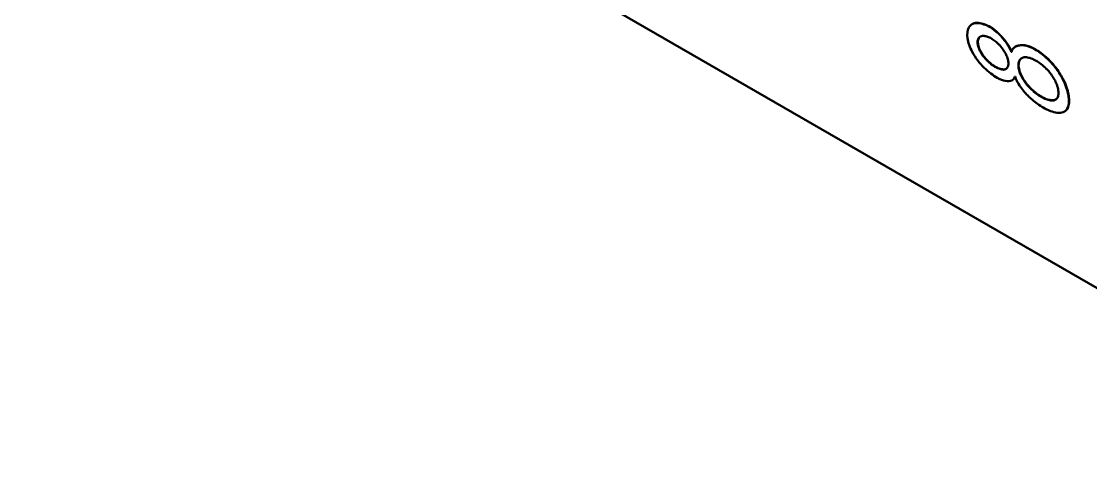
# Model space of a CAD drawing. Header units: millimetres. Extents: x -1259 to 2100, y -2965 to 1485.
# Drawn here: x 1570.6 to 1596.88, y 469.64 to 480.94 of the extents above; entities that cross this region are included whole.
import ezdxf

# ---------------------------------------------------------------- set-up
doc = ezdxf.new("R2010")
doc.units = ezdxf.units.MM
doc.header["$LTSCALE"] = 5
doc.layers.add('Visible (ISO)', color=7, linetype='Continuous', lineweight=50)
doc.layers.add('Visible Narrow (ISO)', color=7, linetype='Continuous', lineweight=35)

msp = doc.modelspace()

# ---------------------------------------------------------------- linework, layer by layer
at = {"layer": 'Visible (ISO)'}
for p, q in [((1541.025, 506.727), (1605.266, 469.638)), ((1593.944, 480.856), (1593.951, 480.861)), ((1594.937, 480.198), (1594.93, 480.193)), ((1594.93, 480.193), (1594.937, 480.189)), ((1594.937, 480.198), (1594.939, 480.197)), ((1595.014, 480.306), (1595.021, 480.311)), ((1594.976, 479.51), (1594.969, 479.505)), ((1595.024, 479.585), (1595.018, 479.589)), ((1596.262, 478.741), (1596.255, 478.736))]:
    msp.add_line(p, q, dxfattribs=at)
for centre, major_axis, ratio, start_param, end_param in [((1594.297, 480.289), (0.144, -0.254), 0.515508, 3.657153, 4.065721), ((1594.304, 480.294), (0.144, -0.254), 0.515669, 3.656495, 4.064975), ((1594.318, 480.263), (0.163, -0.278), 0.467278, 3.99658, 4.408798), ((1594.311, 480.258), (0.163, -0.278), 0.467021, 3.997098, 4.409414), ((1594.658, 480.085), (0.158, -0.287), 0.442019, 0.86508, 1.265101), ((1594.658, 480.06), (0.15, -0.28), 0.486384, 0.535596, 0.931685)]:
    msp.add_ellipse(centre, major_axis=major_axis, ratio=ratio, start_param=start_param, end_param=end_param, dxfattribs=at)
for points in [[(1593.855, 480.525), (1593.84, 480.631), (1593.851, 480.722), (1593.886, 480.788)], [(1593.886, 480.788), (1593.908, 480.829), (1593.94, 480.86), (1593.981, 480.877)], [(1593.951, 480.861), (1593.963, 480.87), (1593.975, 480.876), (1593.988, 480.882)], [(1593.981, 480.877), (1594.022, 480.894), (1594.068, 480.901), (1594.12, 480.896)], [(1593.988, 480.882), (1594.029, 480.899), (1594.076, 480.906), (1594.127, 480.901)], [(1594.127, 480.901), (1594.216, 480.894), (1594.315, 480.859), (1594.417, 480.8)], [(1593.972, 480.187), (1593.911, 480.303), (1593.87, 480.421), (1593.855, 480.525)], [(1594.161, 480.561), (1594.138, 480.542), (1594.122, 480.514), (1594.114, 480.479)], [(1594.808, 480.427), (1594.86, 480.355), (1594.904, 480.276), (1594.937, 480.198)], [(1594.106, 479.98), (1594.055, 480.046), (1594.01, 480.116), (1593.972, 480.187)], [(1594.145, 480.274), (1594.172, 480.206), (1594.213, 480.138), (1594.26, 480.076)], [(1595.021, 480.311), (1595.029, 480.317), (1595.039, 480.322), (1595.048, 480.327)], [(1595.521, 480.255), (1595.643, 480.184), (1595.768, 480.085), (1595.886, 479.964)], [(1594.268, 479.8), (1594.211, 479.854), (1594.156, 479.915), (1594.106, 479.98)], [(1595.179, 480.03), (1595.149, 480.007), (1595.127, 479.97), (1595.117, 479.923)], [(1595.879, 479.959), (1595.943, 479.893), (1596.004, 479.819), (1596.061, 479.74)], [(1595.886, 479.964), (1595.95, 479.898), (1596.011, 479.824), (1596.068, 479.745)], [(1594.799, 479.768), (1594.804, 479.771), (1594.809, 479.774), (1594.814, 479.777)], [(1595.158, 479.658), (1595.193, 479.573), (1595.246, 479.485), (1595.308, 479.409)], [(1596.068, 479.745), (1596.131, 479.657), (1596.186, 479.561), (1596.231, 479.465)], [(1595.022, 479.586), (1595.013, 479.553), (1594.998, 479.528), (1594.976, 479.51)], [(1595.287, 479.166), (1595.212, 479.247), (1595.143, 479.342), (1595.089, 479.439)], [(1596.224, 479.46), (1596.282, 479.334), (1596.322, 479.208), (1596.338, 479.097)], [(1596.231, 479.465), (1596.289, 479.339), (1596.329, 479.213), (1596.345, 479.102)], [(1596.338, 479.097), (1596.355, 478.981), (1596.346, 478.882), (1596.313, 478.812)], [(1596.345, 479.102), (1596.362, 478.987), (1596.353, 478.888), (1596.32, 478.817)], [(1596.002, 479.011), (1596.014, 479.015), (1596.024, 479.021), (1596.034, 479.028)], [(1596.313, 478.812), (1596.29, 478.762), (1596.255, 478.727), (1596.209, 478.709)], [(1596.32, 478.817), (1596.306, 478.786), (1596.286, 478.76), (1596.262, 478.741)], [(1596.209, 478.709), (1596.166, 478.692), (1596.116, 478.687), (1596.06, 478.694)]]:
    msp.add_open_spline(points, degree=3, dxfattribs=at)
for points, knots in [([(1594.12, 480.896), (1594.164, 480.892), (1594.211, 480.882), (1594.308, 480.848), (1594.359, 480.825), (1594.41, 480.795)], [0, 0, 0, 0, 0.02179158, 0.02179158, 0.04344043, 0.04344043, 0.04344043, 0.04344043]), ([(1594.41, 480.795), (1594.477, 480.756), (1594.547, 480.703), (1594.613, 480.64), (1594.679, 480.576), (1594.743, 480.502), (1594.801, 480.421)], [-3.1415927, -3.1415927, -3.1415927, -3.1415927, -2.796578, -2.796578, -2.796578, -2.4515632, -2.4515632, -2.4515632, -2.4515632]), ([(1594.417, 480.8), (1594.485, 480.761), (1594.554, 480.708), (1594.687, 480.58), (1594.751, 480.506), (1594.808, 480.427)], [0, 0, 0, 0, 0.02884558, 0.02884558, 0.05816863, 0.05816863, 0.05816863, 0.05816863]), ([(1594.182, 480.572), (1594.163, 480.564), (1594.147, 480.551), (1594.122, 480.518), (1594.112, 480.498), (1594.107, 480.474)], [0, 0, 0, 0, 0.01222132, 0.01222132, 0.02467558, 0.02467558, 0.02467558, 0.02467558]), ([(1594.263, 480.582), (1594.248, 480.583), (1594.234, 480.583), (1594.207, 480.58), (1594.194, 480.576), (1594.182, 480.572)], [0, 0, 0, 0, 0.00750382, 0.00750382, 0.01508593, 0.01508593, 0.01508593, 0.01508593]), ([(1594.442, 480.518), (1594.41, 480.536), (1594.379, 480.551), (1594.319, 480.572), (1594.291, 480.579), (1594.263, 480.582)], [0, 0, 0, 0, 0.01332007, 0.01332007, 0.02672493, 0.02672493, 0.02672493, 0.02672493]), ([(1594.626, 480.372), (1594.596, 480.403), (1594.565, 480.43), (1594.503, 480.479), (1594.472, 480.5), (1594.442, 480.518)], [0, 0, 0, 0, 0.01311536, 0.01311536, 0.02614402, 0.02614402, 0.02614402, 0.02614402]), ([(1594.801, 480.421), (1594.827, 480.385), (1594.851, 480.348), (1594.894, 480.271), (1594.914, 480.232), (1594.93, 480.193)], [0, 0, 0, 0, 0.01334662, 0.01334662, 0.0269158, 0.0269158, 0.0269158, 0.0269158]), ([(1594.138, 480.268), (1594.151, 480.235), (1594.168, 480.201), (1594.207, 480.134), (1594.229, 480.102), (1594.253, 480.071)], [0, 0, 0, 0, 0.01199825, 0.01199825, 0.02376811, 0.02376811, 0.02376811, 0.02376811]), ([(1594.718, 480.264), (1594.703, 480.283), (1594.688, 480.302), (1594.658, 480.339), (1594.642, 480.356), (1594.626, 480.372)], [0, 0, 0, 0, 0.00723379, 0.00723379, 0.01438961, 0.01438961, 0.01438961, 0.01438961]), ([(1594.826, 480.065), (1594.814, 480.098), (1594.798, 480.132), (1594.761, 480.199), (1594.74, 480.232), (1594.718, 480.264)], [0, 0, 0, 0, 0.01189819, 0.01189819, 0.02358028, 0.02358028, 0.02358028, 0.02358028]), ([(1594.937, 480.189), (1594.946, 480.221), (1594.959, 480.248), (1594.994, 480.293), (1595.016, 480.31), (1595.041, 480.322)], [0, 0, 0, 0, 0.01669672, 0.01669672, 0.03310906, 0.03310906, 0.03310906, 0.03310906]), ([(1595.514, 480.25), (1595.423, 480.302), (1595.335, 480.335), (1595.174, 480.359), (1595.101, 480.35), (1595.041, 480.322)], [-0.07725089, -0.07725089, -0.07725089, -0.07725089, -0.03866683, -0.03866683, 0, 0, 0, 0]), ([(1595.048, 480.327), (1595.109, 480.355), (1595.182, 480.364), (1595.343, 480.34), (1595.431, 480.307), (1595.521, 480.255)], [0, 0, 0, 0, 0.03893805, 0.03893805, 0.07722257, 0.07722257, 0.07722257, 0.07722257]), ([(1595.514, 480.25), (1595.575, 480.215), (1595.637, 480.172), (1595.76, 480.074), (1595.82, 480.019), (1595.879, 479.959)], [0, 0, 0, 0, 0.02599601, 0.02599601, 0.05198596, 0.05198596, 0.05198596, 0.05198596]), ([(1594.253, 480.071), (1594.269, 480.051), (1594.285, 480.031), (1594.319, 479.994), (1594.336, 479.976), (1594.354, 479.959)], [0, 0, 0, 0, 0.00764633, 0.00764633, 0.01521686, 0.01521686, 0.01521686, 0.01521686]), ([(1594.26, 480.076), (1594.276, 480.056), (1594.292, 480.037), (1594.326, 479.999), (1594.343, 479.981), (1594.361, 479.964)], [0, 0, 0, 0, 0.00764491, 0.00764491, 0.01521453, 0.01521453, 0.01521453, 0.01521453]), ([(1594.354, 479.959), (1594.382, 479.932), (1594.411, 479.906), (1594.469, 479.861), (1594.499, 479.841), (1594.527, 479.825)], [0, 0, 0, 0, 0.01224289, 0.01224289, 0.02440853, 0.02440853, 0.02440853, 0.02440853]), ([(1594.361, 479.964), (1594.389, 479.937), (1594.418, 479.912), (1594.476, 479.867), (1594.506, 479.847), (1594.534, 479.83)], [0, 0, 0, 0, 0.01224215, 0.01224215, 0.0244076, 0.0244076, 0.0244076, 0.0244076]), ([(1595.11, 479.918), (1595.106, 479.901), (1595.104, 479.883), (1595.104, 479.844), (1595.105, 479.824), (1595.108, 479.802)], [0, 0, 0, 0, 0.00868228, 0.00868228, 0.01740272, 0.01740272, 0.01740272, 0.01740272]), ([(1595.204, 480.044), (1595.18, 480.034), (1595.16, 480.017), (1595.128, 479.975), (1595.117, 479.949), (1595.11, 479.918)], [0, 0, 0, 0, 0.01541065, 0.01541065, 0.03110975, 0.03110975, 0.03110975, 0.03110975]), ([(1595.117, 479.923), (1595.113, 479.907), (1595.111, 479.888), (1595.111, 479.85), (1595.112, 479.829), (1595.115, 479.807)], [0, 0, 0, 0, 0.008678, 0.008678, 0.01739392, 0.01739392, 0.01739392, 0.01739392]), ([(1595.305, 480.057), (1595.286, 480.059), (1595.268, 480.059), (1595.234, 480.055), (1595.218, 480.05), (1595.204, 480.044)], [0, 0, 0, 0, 0.00932485, 0.00932485, 0.01875223, 0.01875223, 0.01875223, 0.01875223]), ([(1595.542, 479.972), (1595.501, 479.997), (1595.46, 480.016), (1595.38, 480.044), (1595.341, 480.053), (1595.305, 480.057)], [0, 0, 0, 0, 0.0177236, 0.0177236, 0.03555816, 0.03555816, 0.03555816, 0.03555816]), ([(1595.792, 479.777), (1595.752, 479.817), (1595.71, 479.854), (1595.626, 479.92), (1595.584, 479.948), (1595.542, 479.972)], [0, 0, 0, 0, 0.01776434, 0.01776434, 0.03542183, 0.03542183, 0.03542183, 0.03542183]), ([(1594.584, 479.556), (1594.532, 479.586), (1594.479, 479.622), (1594.372, 479.704), (1594.319, 479.75), (1594.268, 479.8)], [0, 0, 0, 0, 0.02206227, 0.02206227, 0.04426989, 0.04426989, 0.04426989, 0.04426989]), ([(1594.527, 479.825), (1594.561, 479.805), (1594.594, 479.79), (1594.659, 479.766), (1594.689, 479.758), (1594.718, 479.754)], [0, 0, 0, 0, 0.01439035, 0.01439035, 0.02886802, 0.02886802, 0.02886802, 0.02886802]), ([(1594.534, 479.83), (1594.568, 479.811), (1594.601, 479.795), (1594.665, 479.771), (1594.696, 479.763), (1594.725, 479.759)], [0, 0, 0, 0, 0.01439021, 0.01439021, 0.0288671, 0.0288671, 0.0288671, 0.0288671]), ([(1594.718, 479.754), (1594.732, 479.752), (1594.745, 479.752), (1594.77, 479.755), (1594.781, 479.758), (1594.792, 479.763)], [0, 0, 0, 0, 0.00702579, 0.00702579, 0.01413544, 0.01413544, 0.01413544, 0.01413544]), ([(1594.725, 479.759), (1594.739, 479.757), (1594.752, 479.757), (1594.777, 479.76), (1594.788, 479.763), (1594.799, 479.768)], [0, 0, 0, 0, 0.00702495, 0.00702495, 0.01413319, 0.01413319, 0.01413319, 0.01413319]), ([(1594.792, 479.763), (1594.809, 479.771), (1594.822, 479.783), (1594.844, 479.814), (1594.852, 479.834), (1594.857, 479.856)], [0, 0, 0, 0, 0.0115921, 0.0115921, 0.02339444, 0.02339444, 0.02339444, 0.02339444]), ([(1595.108, 479.802), (1595.112, 479.779), (1595.117, 479.754), (1595.131, 479.705), (1595.14, 479.679), (1595.151, 479.653)], [0, 0, 0, 0, 0.00936243, 0.00936243, 0.01867994, 0.01867994, 0.01867994, 0.01867994]), ([(1595.115, 479.807), (1595.119, 479.784), (1595.124, 479.76), (1595.138, 479.71), (1595.147, 479.684), (1595.158, 479.658)], [0, 0, 0, 0, 0.00935754, 0.00935754, 0.01867044, 0.01867044, 0.01867044, 0.01867044]), ([(1595.151, 479.653), (1595.169, 479.611), (1595.191, 479.567), (1595.241, 479.483), (1595.27, 479.442), (1595.301, 479.403)], [0, 0, 0, 0, 0.01526595, 0.01526595, 0.030231, 0.030231, 0.030231, 0.030231]), ([(1595.909, 479.64), (1595.891, 479.665), (1595.872, 479.689), (1595.833, 479.735), (1595.813, 479.757), (1595.792, 479.777)], [0, 0, 0, 0, 0.00918874, 0.00918874, 0.01827658, 0.01827658, 0.01827658, 0.01827658]), ([(1596.048, 479.387), (1596.032, 479.429), (1596.012, 479.473), (1595.965, 479.558), (1595.938, 479.6), (1595.909, 479.64)], [0, 0, 0, 0, 0.01515634, 0.01515634, 0.03003289, 0.03003289, 0.03003289, 0.03003289]), ([(1596.061, 479.74), (1596.092, 479.696), (1596.122, 479.65), (1596.177, 479.556), (1596.202, 479.508), (1596.224, 479.46)], [0, 0, 0, 0, 0.01642613, 0.01642613, 0.03309148, 0.03309148, 0.03309148, 0.03309148]), ([(1594.945, 479.491), (1594.9, 479.47), (1594.846, 479.466), (1594.784, 479.477), (1594.723, 479.488), (1594.655, 479.515), (1594.584, 479.556)], [-0.706072, -0.706072, -0.706072, -0.706072, -0.353036, -0.353036, -0.353036, 0, 0, 0, 0]), ([(1595.018, 479.589), (1595.012, 479.565), (1595.003, 479.545), (1594.979, 479.512), (1594.963, 479.499), (1594.945, 479.491)], [0, 0, 0, 0, 0.01300371, 0.01300371, 0.02578401, 0.02578401, 0.02578401, 0.02578401]), ([(1595.089, 479.439), (1595.076, 479.463), (1595.063, 479.488), (1595.041, 479.537), (1595.032, 479.561), (1595.024, 479.585)], [0, 0, 0, 0, 0.00884037, 0.00884037, 0.01776071, 0.01776071, 0.01776071, 0.01776071]), ([(1595.301, 479.403), (1595.321, 479.378), (1595.342, 479.354), (1595.385, 479.307), (1595.406, 479.285), (1595.429, 479.264)], [0, 0, 0, 0, 0.00962572, 0.00962572, 0.01915927, 0.01915927, 0.01915927, 0.01915927]), ([(1595.308, 479.409), (1595.328, 479.384), (1595.349, 479.359), (1595.392, 479.313), (1595.413, 479.291), (1595.436, 479.27)], [0, 0, 0, 0, 0.00962403, 0.00962403, 0.01915652, 0.01915652, 0.01915652, 0.01915652]), ([(1596.087, 479.242), (1596.084, 479.265), (1596.079, 479.288), (1596.066, 479.336), (1596.058, 479.361), (1596.048, 479.387)], [0, 0, 0, 0, 0.00905092, 0.00905092, 0.01806215, 0.01806215, 0.01806215, 0.01806215]), ([(1595.442, 479.017), (1595.416, 479.039), (1595.39, 479.063), (1595.338, 479.113), (1595.312, 479.139), (1595.287, 479.166)], [0, 0, 0, 0, 0.01106531, 0.01106531, 0.02220901, 0.02220901, 0.02220901, 0.02220901]), ([(1595.429, 479.264), (1595.468, 479.228), (1595.507, 479.194), (1595.587, 479.133), (1595.627, 479.107), (1595.666, 479.084)], [0, 0, 0, 0, 0.01665197, 0.01665197, 0.03320895, 0.03320895, 0.03320895, 0.03320895]), ([(1595.436, 479.27), (1595.475, 479.233), (1595.514, 479.199), (1595.594, 479.139), (1595.634, 479.112), (1595.673, 479.09)], [0, 0, 0, 0, 0.01665102, 0.01665102, 0.03320773, 0.03320773, 0.03320773, 0.03320773]), ([(1595.666, 479.084), (1595.706, 479.061), (1595.746, 479.042), (1595.823, 479.013), (1595.859, 479.003), (1595.894, 478.998)], [0, 0, 0, 0, 0.01721039, 0.01721039, 0.03452254, 0.03452254, 0.03452254, 0.03452254]), ([(1595.673, 479.09), (1595.713, 479.066), (1595.753, 479.047), (1595.83, 479.018), (1595.866, 479.009), (1595.901, 479.004)], [0, 0, 0, 0, 0.01721022, 0.01721022, 0.03452147, 0.03452147, 0.03452147, 0.03452147]), ([(1595.995, 479.006), (1596.019, 479.014), (1596.038, 479.028), (1596.069, 479.067), (1596.08, 479.092), (1596.086, 479.121)], [0, 0, 0, 0, 0.01523933, 0.01523933, 0.03077768, 0.03077768, 0.03077768, 0.03077768]), ([(1596.086, 479.121), (1596.09, 479.139), (1596.092, 479.157), (1596.092, 479.198), (1596.091, 479.219), (1596.087, 479.242)], [0, 0, 0, 0, 0.0090972, 0.0090972, 0.01823637, 0.01823637, 0.01823637, 0.01823637]), ([(1595.712, 478.824), (1595.668, 478.849), (1595.623, 478.878), (1595.533, 478.943), (1595.487, 478.979), (1595.442, 479.017)], [0, 0, 0, 0, 0.01879405, 0.01879405, 0.03765488, 0.03765488, 0.03765488, 0.03765488]), ([(1596.06, 478.694), (1596.008, 478.701), (1595.952, 478.715), (1595.835, 478.759), (1595.774, 478.788), (1595.712, 478.824)], [0, 0, 0, 0, 0.0265712, 0.0265712, 0.05297407, 0.05297407, 0.05297407, 0.05297407]), ([(1595.894, 478.998), (1595.913, 478.995), (1595.931, 478.995), (1595.965, 478.997), (1595.981, 479), (1595.995, 479.006)], [0, 0, 0, 0, 0.00947544, 0.00947544, 0.01904752, 0.01904752, 0.01904752, 0.01904752]), ([(1595.901, 479.004), (1595.92, 479.001), (1595.938, 479), (1595.972, 479.003), (1595.988, 479.006), (1596.002, 479.011)], [0, 0, 0, 0, 0.00947437, 0.00947437, 0.01904472, 0.01904472, 0.01904472, 0.01904472])]:
    msp.add_open_spline(points, degree=3, knots=knots, dxfattribs=at)
at = {"layer": 'Visible Narrow (ISO)'}
for p, q in [((1593.988, 480.882), (1593.981, 480.877)), ((1594.127, 480.901), (1594.12, 480.896)), ((1594.417, 480.8), (1594.41, 480.795)), ((1594.112, 480.388), (1594.105, 480.383)), ((1594.114, 480.479), (1594.107, 480.474)), ((1594.808, 480.427), (1594.801, 480.421)), ((1594.145, 480.274), (1594.138, 480.268)), ((1595.048, 480.327), (1595.041, 480.322)), ((1595.521, 480.255), (1595.514, 480.25)), ((1594.26, 480.076), (1594.253, 480.071)), ((1594.361, 479.964), (1594.354, 479.959)), ((1595.117, 479.923), (1595.11, 479.918)), ((1595.886, 479.964), (1595.879, 479.959)), ((1594.534, 479.83), (1594.527, 479.825)), ((1594.725, 479.759), (1594.718, 479.754)), ((1594.799, 479.768), (1594.792, 479.763)), ((1595.115, 479.807), (1595.108, 479.802)), ((1595.158, 479.658), (1595.151, 479.653)), ((1596.068, 479.745), (1596.061, 479.74)), ((1595.308, 479.409), (1595.301, 479.403)), ((1596.231, 479.465), (1596.224, 479.46)), ((1595.436, 479.27), (1595.429, 479.264)), ((1595.673, 479.09), (1595.666, 479.084)), ((1596.345, 479.102), (1596.338, 479.097)), ((1595.901, 479.004), (1595.894, 478.998)), ((1596.002, 479.011), (1595.995, 479.006)), ((1596.32, 478.817), (1596.313, 478.812))]:
    msp.add_line(p, q, dxfattribs=at)

doc.saveas('drawing.dxf')
